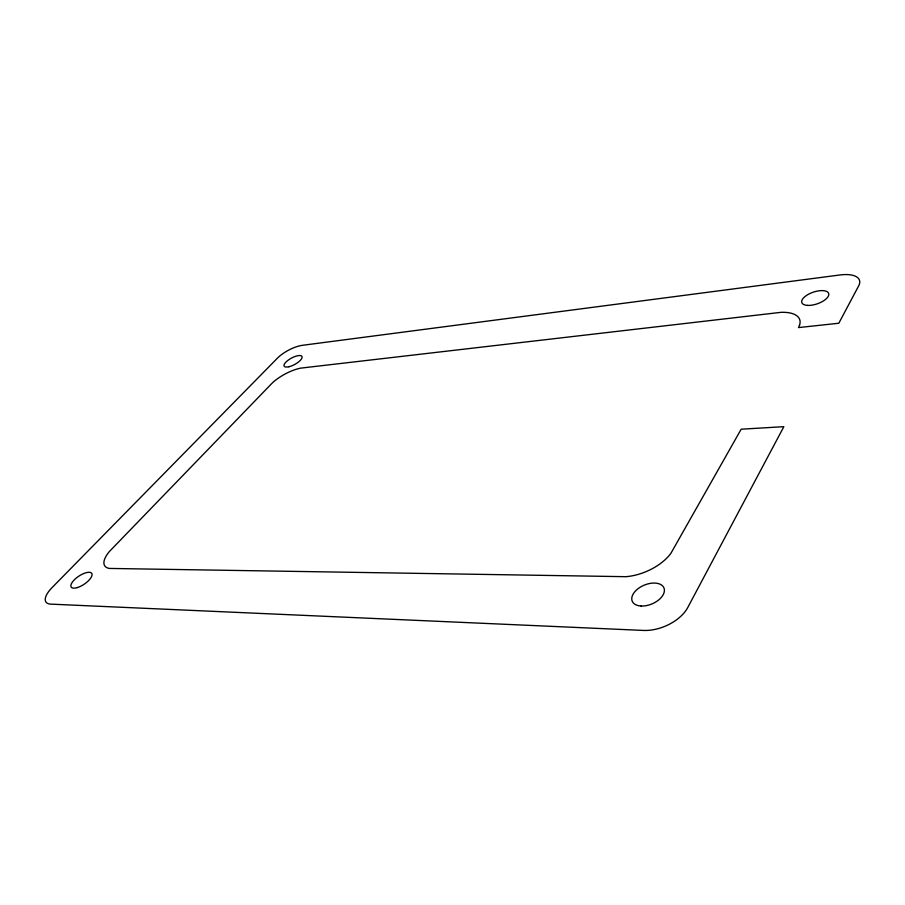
<?xml version="1.0" encoding="UTF-8"?>
<svg xmlns="http://www.w3.org/2000/svg" width="905" height="905" viewBox="0 0 905 905"><rect width="100%" height="100%" fill="white"/><g stroke="black" fill="none" stroke-linecap="round" stroke-linejoin="round"><path stroke-width="1.36" d="M799.522 325.257L798.459 327.587L838.811 323.243L858.675 285.867A28.519 12.274 -18.5 0 0 840.055 274.962L302.315 345.325A20.091 7.025 -28.5 0 0 277.349 358.233L52.162 587.492A24.82 9.65 -34 0 0 50.782 604.133L643.432 630.434A34.967 20.985 -22.6 0 0 687.777 607.493L783.854 426.674L741.172 429.208L670.82 553.453A40.929 22.976 -22.9 0 1 625.921 576.689L109.29 568.431A30.397 12.014 -32.8 0 1 109.381 551.53L272.71 382.555A26.177 9.525 -28.7 0 1 300.584 368.143L780.913 312.349A35.476 15.894 -19.7 0 1 799.522 325.257M807.475 305.392A14.197 6.165 -18.8 0 0 828.765 294.883A14.197 6.165 -18.8 0 0 809.432 293.752A14.197 6.165 -18.8 0 0 807.475 305.392M288.955 366.74A10.136 3.575 -28.5 0 0 302.123 356.921A10.136 3.575 -28.5 0 0 288.107 360.213A10.136 3.575 -28.5 0 0 288.955 366.74M77.491 587.537A12.365 4.842 -33.7 0 0 91.971 573.849A12.365 4.842 -33.7 0 0 74.889 579.268A12.365 4.842 -33.7 0 0 77.491 587.537M641.057 606.011A17.195 10.159 -22.8 0 0 664.361 589.506A17.195 10.159 -22.8 0 0 638.817 588.126A17.195 10.159 -22.8 0 0 641.057 606.011"/></g></svg>
